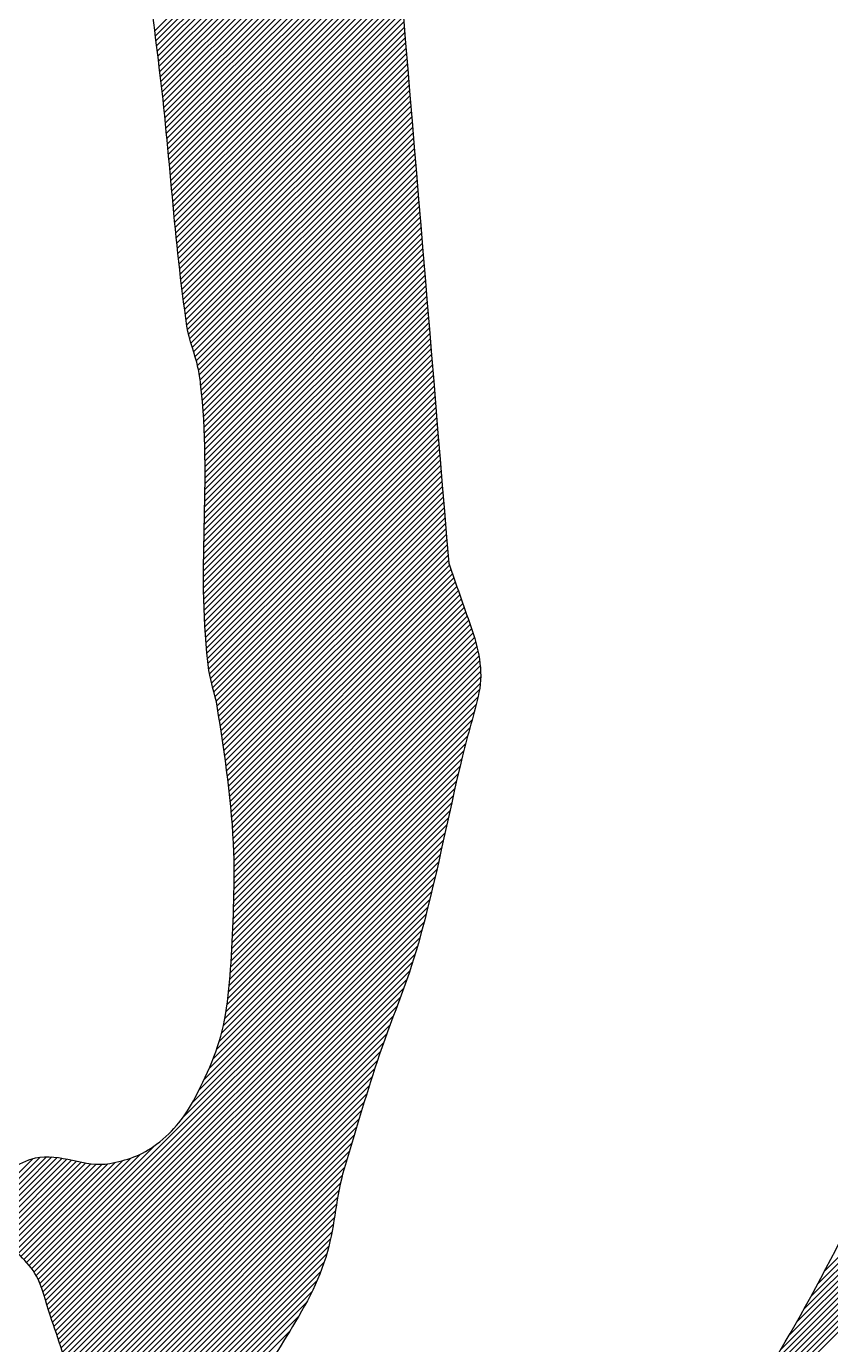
# Model space of a CAD drawing. Header units: inches. Extents: x -1128 to 651, y 96 to 845.
# Drawn here: x -480.858 to -480.55, y 664.936 to 665.441 of the extents above; entities that cross this region are included whole.
import ezdxf

# ---------------------------------------------------------------- set-up
doc = ezdxf.new("R2010")
doc.units = ezdxf.units.IN
doc.header["$MEASUREMENT"] = 0
doc.layers.add('Cables', color=7, linetype='Continuous', lineweight=0)
doc.layers.add('ONDOCS', color=7, linetype='Continuous', lineweight=0)

# ---------------------------------------------------------------- blocks, each defined once
blk = doc.blocks.new('TEG BORDER A2')
at = {"layer": 'ONDOCS', "color": 7, "linetype": 'Continuous', "lineweight": -3, "ltscale": 100}
for p, q in [((581.3323, 54.2723), (581.5126, 54.4526)), ((581.3328, 54.2684), (581.5129, 54.4484)), ((581.3333, 54.2644), (581.5132, 54.4443)), ((581.3338, 54.2604), (581.5136, 54.4402)), ((581.3343, 54.2564), (581.5139, 54.436)), ((581.3348, 54.2525), (581.5143, 54.4319)), ((581.3353, 54.2485), (581.5146, 54.4278)), ((581.3358, 54.2445), (581.515, 54.4237)), ((581.3363, 54.2405), (581.5153, 54.4195)), ((581.3368, 54.2365), (581.5156, 54.4154)), ((581.3372, 54.2325), (581.516, 54.4113)), ((581.3377, 54.2285), (581.5163, 54.4072)), ((581.3381, 54.2245), (581.5167, 54.403)), ((581.3386, 54.2205), (581.517, 54.3989)), ((581.339, 54.2164), (581.5173, 54.3948)), ((581.3394, 54.2124), (581.5177, 54.3906)), ((581.3399, 54.2083), (581.518, 54.3865)), ((581.3403, 54.2043), (581.5184, 54.3824)), ((581.3407, 54.2002), (581.5187, 54.3783)), ((581.3411, 54.1962), (581.5191, 54.3741)), ((581.3415, 54.1921), (581.5194, 54.37)), ((581.3419, 54.188), (581.5197, 54.3659)), ((581.3423, 54.1839), (581.5201, 54.3618)), ((581.3426, 54.1798), (581.5204, 54.3576)), ((581.343, 54.1758), (581.5208, 54.3535)), ((581.3434, 54.1717), (581.5211, 54.3494)), ((581.3438, 54.1676), (581.5214, 54.3452)), ((581.3442, 54.1635), (581.5218, 54.3411)), ((581.3445, 54.1594), (581.5221, 54.337)), ((581.3449, 54.1553), (581.5225, 54.3329)), ((581.3453, 54.1512), (581.5228, 54.3287)), ((581.3457, 54.1471), (581.5232, 54.3246)), ((581.346, 54.143), (581.5235, 54.3205)), ((581.3464, 54.1389), (581.5238, 54.3164)), ((581.3468, 54.1348), (581.5242, 54.3122)), ((581.3472, 54.1308), (581.5245, 54.3081)), ((581.3476, 54.1267), (581.5249, 54.304)), ((581.3479, 54.1226), (581.5252, 54.2998)), ((581.3483, 54.1185), (581.5255, 54.2957)), ((581.3487, 54.1144), (581.5259, 54.2916)), ((581.3491, 54.1104), (581.5262, 54.2875)), ((581.3496, 54.1063), (581.5266, 54.2833)), ((581.35, 54.1023), (581.5269, 54.2792)), ((581.3504, 54.0982), (581.5273, 54.2751)), ((581.3508, 54.0942), (581.5276, 54.271)), ((581.3513, 54.0902), (581.5279, 54.2668)), ((581.3517, 54.0861), (581.5283, 54.2627)), ((581.3522, 54.0821), (581.5286, 54.2586)), ((581.3526, 54.0781), (581.529, 54.2544)), ((581.3531, 54.0741), (581.5293, 54.2503)), ((581.3536, 54.0701), (581.5296, 54.2462)), ((581.3541, 54.0662), (581.53, 54.2421)), ((581.3546, 54.0622), (581.5303, 54.2379)), ((581.3551, 54.0582), (581.5307, 54.2338)), ((581.3556, 54.0543), (581.531, 54.2297)), ((581.3561, 54.0504), (581.5314, 54.2256)), ((581.3567, 54.0464), (581.5317, 54.2214)), ((581.3573, 54.0425), (581.532, 54.2173)), ((581.3579, 54.0387), (581.5324, 54.2132)), ((581.3587, 54.035), (581.5327, 54.209)), ((581.3596, 54.0315), (581.5331, 54.2049)), ((581.3606, 54.028), (581.5334, 54.2008)), ((581.3616, 54.0246), (581.5337, 54.1967)), ((581.3627, 54.0212), (581.5341, 54.1925)), ((581.3638, 54.0177), (581.5344, 54.1884)), ((581.3648, 54.0143), (581.5348, 54.1843)), ((581.3657, 54.0107), (581.5351, 54.1802)), ((581.3665, 54.007), (581.5355, 54.176)), ((581.3671, 54.0033), (581.5358, 54.1719)), ((581.3678, 53.9994), (581.5361, 54.1678)), ((581.3683, 53.9954), (581.5365, 54.1636)), ((581.3687, 53.9914), (581.5368, 54.1595)), ((581.3692, 53.9874), (581.5372, 54.1554)), ((581.3695, 53.9833), (581.5375, 54.1513)), ((581.3699, 53.9792), (581.5378, 54.1471)), ((581.3702, 53.975), (581.5382, 54.143)), ((581.3705, 53.9708), (581.5385, 54.1389)), ((581.3707, 53.9666), (581.5389, 54.1348)), ((581.3709, 53.9624), (581.5392, 54.1306)), ((581.3711, 53.9581), (581.5396, 54.1265)), ((581.3713, 53.9538), (581.5399, 54.1224)), ((581.3714, 53.9494), (581.5402, 54.1182)), ((581.3715, 53.945), (581.5406, 54.1141)), ((581.3716, 53.9406), (581.5409, 54.11)), ((581.3716, 53.9362), (581.5413, 54.1059)), ((581.3716, 53.9318), (581.5416, 54.1017)), ((581.3716, 53.9273), (581.5419, 54.0976)), ((581.3716, 53.9228), (581.5423, 54.0935)), ((581.3716, 53.9183), (581.5426, 54.0894)), ((581.3715, 53.9138), (581.543, 54.0852)), ((581.3715, 53.9093), (581.5433, 54.0811)), ((581.3712, 53.8956), (581.5443, 54.0687)), ((581.3713, 53.9002), (581.544, 54.0728)), ((581.3714, 53.9047), (581.5437, 54.077)), ((581.371, 53.8865), (581.545, 54.0605)), ((581.3711, 53.8911), (581.5447, 54.0646)), ((581.3708, 53.8728), (581.546, 54.0481)), ((581.3709, 53.8819), (581.5454, 54.0563)), ((581.3709, 53.8774), (581.5457, 54.0522)), ((581.3706, 53.8637), (581.5467, 54.0398)), ((581.3707, 53.8683), (581.5464, 54.044)), ((581.3705, 53.8547), (581.5474, 54.0316)), ((581.3705, 53.8502), (581.5478, 54.0274)), ((581.3706, 53.8592), (581.5471, 54.0357)), ((581.3705, 53.8457), (581.5481, 54.0233)), ((581.3705, 53.8412), (581.5484, 54.0192)), ((581.3705, 53.8368), (581.5488, 54.0151)), ((581.3706, 53.8324), (581.5491, 54.0109)), ((581.3706, 53.828), (581.5495, 54.0068)), ((581.3707, 53.8236), (581.5498, 54.0027)), ((581.3709, 53.8193), (581.5501, 53.9986)), ((581.371, 53.815), (581.5505, 53.9944)), ((581.3712, 53.8107), (581.5508, 53.9903)), ((581.3714, 53.8064), (581.5512, 53.9862)), ((581.3717, 53.8022), (581.5515, 53.982)), ((581.372, 53.798), (581.5519, 53.9779)), ((581.3723, 53.7939), (581.5522, 53.9738)), ((581.3727, 53.7898), (581.5525, 53.9697)), ((581.373, 53.7857), (581.5529, 53.9655)), ((581.3735, 53.7817), (581.5532, 53.9614)), ((581.3739, 53.7777), (581.5536, 53.9573)), ((581.3745, 53.7737), (581.5539, 53.9532)), ((581.375, 53.7698), (581.5542, 53.949)), ((581.3758, 53.7661), (581.5546, 53.9449)), ((581.3767, 53.7625), (581.5549, 53.9408)), ((581.3776, 53.759), (581.5553, 53.9366)), ((581.3786, 53.7555), (581.5556, 53.9325)), ((581.3795, 53.7519), (581.556, 53.9284)), ((581.3803, 53.7483), (581.5563, 53.9243)), ((581.3811, 53.7446), (581.5566, 53.9201)), ((581.3817, 53.7407), (581.557, 53.916)), ((581.3823, 53.7369), (581.5573, 53.9119)), ((581.3829, 53.733), (581.5577, 53.9078)), ((581.3835, 53.7291), (581.558, 53.9036)), ((581.3841, 53.7253), (581.5583, 53.8995)), ((581.3847, 53.7214), (581.5587, 53.8954)), ((581.3853, 53.7175), (581.559, 53.8912)), ((581.3858, 53.7136), (581.5594, 53.8871)), ((581.3864, 53.7097), (581.5597, 53.883)), ((581.387, 53.7058), (581.5601, 53.8789)), ((581.3875, 53.7019), (581.5604, 53.8747)), ((581.388, 53.6979), (581.5607, 53.8706)), ((581.3886, 53.694), (581.5611, 53.8665)), ((581.3891, 53.69), (581.5614, 53.8624)), ((581.3895, 53.686), (581.5618, 53.8582)), ((581.39, 53.682), (581.5625, 53.8545)), ((581.3905, 53.678), (581.5637, 53.8512)), ((581.3909, 53.674), (581.5648, 53.8479)), ((581.3913, 53.6699), (581.566, 53.8446)), ((581.3917, 53.6658), (581.5671, 53.8413)), ((581.3921, 53.6617), (581.5683, 53.8379)), ((581.3924, 53.6576), (581.5694, 53.8346)), ((581.8394, 53.2732), (582.402, 53.8357)), ((581.8449, 53.2831), (582.3976, 53.8359)), ((581.8502, 53.2929), (582.3933, 53.836)), ((581.8553, 53.3025), (582.389, 53.8362)), ((581.3928, 53.6535), (581.5706, 53.8313)), ((581.3931, 53.6493), (581.5717, 53.828)), ((581.3933, 53.6451), (581.5729, 53.8247)), ((581.3936, 53.6409), (581.574, 53.8214)), ((581.3938, 53.6366), (581.5752, 53.818)), ((581.394, 53.6323), (581.5764, 53.8147)), ((581.3941, 53.628), (581.5775, 53.8114)), ((581.3942, 53.6236), (581.5787, 53.8081)), ((581.3943, 53.6192), (581.5798, 53.8048)), ((581.3943, 53.6148), (581.5809, 53.8014)), ((581.3942, 53.6013), (581.5839, 53.791)), ((581.3943, 53.6103), (581.582, 53.798)), ((581.3943, 53.6058), (581.583, 53.7945)), ((581.394, 53.5922), (581.5855, 53.7836)), ((581.3941, 53.5968), (581.5847, 53.7873)), ((581.3936, 53.5783), (581.5869, 53.7716)), ((581.3937, 53.583), (581.5866, 53.7758)), ((581.3939, 53.5876), (581.5861, 53.7798)), ((581.3932, 53.569), (581.5867, 53.7625)), ((581.3934, 53.5736), (581.587, 53.7672)), ((581.3927, 53.5596), (581.5849, 53.7517)), ((581.3929, 53.5643), (581.5861, 53.7574)), ((581.3922, 53.5501), (581.5819, 53.7398)), ((581.3925, 53.5549), (581.5834, 53.7458)), ((581.3919, 53.5454), (581.5802, 53.7337)), ((581.3913, 53.5359), (581.5768, 53.7213)), ((581.3917, 53.5407), (581.5785, 53.7275)), ((581.3905, 53.5261), (581.5736, 53.7092)), ((581.391, 53.531), (581.5752, 53.7152)), ((581.3894, 53.516), (581.5708, 53.6974)), ((581.39, 53.5211), (581.5722, 53.7033)), ((581.3887, 53.5109), (581.5694, 53.6916)), ((581.3871, 53.5003), (581.5667, 53.68)), ((581.388, 53.5057), (581.5681, 53.6858)), ((581.3846, 53.4889), (581.5642, 53.6685)), ((581.386, 53.4948), (581.5654, 53.6742)), ((581.3806, 53.476), (581.5616, 53.657)), ((581.3828, 53.4826), (581.5629, 53.6627)), ((581.3779, 53.4688), (581.5603, 53.6513)), ((581.3711, 53.453), (581.5578, 53.6398)), ((581.3748, 53.4612), (581.5591, 53.6455)), ((581.362, 53.435), (581.5553, 53.6283)), ((581.3668, 53.4443), (581.5565, 53.634)), ((581.2381, 53.3022), (581.5526, 53.6167)), ((581.3541, 53.4227), (581.554, 53.6225)), ((581.2398, 53.2994), (581.5513, 53.6109)), ((581.2412, 53.2964), (581.5499, 53.6051)), ((581.2426, 53.2932), (581.5486, 53.5992)), ((581.2438, 53.29), (581.5471, 53.5934)), ((581.2449, 53.2867), (581.5457, 53.5874)), ((581.246, 53.2833), (581.5442, 53.5815)), ((581.2471, 53.2799), (581.5426, 53.5754)), ((581.2481, 53.2764), (581.541, 53.5694)), ((581.2491, 53.273), (581.5394, 53.5633)), ((581.2502, 53.2696), (581.5377, 53.5571)), ((581.2513, 53.2662), (581.5358, 53.5507)), ((581.2524, 53.2629), (581.5337, 53.5442)), ((581.2536, 53.2596), (581.5315, 53.5375)), ((581.2547, 53.2562), (581.5292, 53.5307)), ((581.2558, 53.2529), (581.5267, 53.5237)), ((581.2569, 53.2495), (581.5241, 53.5167)), ((581.258, 53.2462), (581.5215, 53.5096)), ((581.2592, 53.2428), (581.5188, 53.5024)), ((581.8337, 53.263), (582.0726, 53.502)), ((581.2603, 53.2395), (581.5161, 53.4953)), ((581.2615, 53.2362), (581.5135, 53.4882)), ((581.2627, 53.2329), (581.511, 53.4812)), ((581.8277, 53.2526), (582.0645, 53.4893)), ((581.264, 53.2297), (581.5086, 53.4744)), ((581.8216, 53.242), (582.0564, 53.4768)), ((581.2653, 53.2266), (581.5063, 53.4676)), ((581.2666, 53.2235), (581.5041, 53.461)), ((581.8154, 53.2313), (582.0486, 53.4645)), ((581.268, 53.2204), (581.502, 53.4544)), ((581.809, 53.2205), (582.0412, 53.4527)), ((581.2695, 53.2174), (581.4999, 53.4478)), ((581.2711, 53.2145), (581.4979, 53.4413)), ((581.8025, 53.2095), (582.0344, 53.4413)), ((581.2727, 53.2117), (581.4958, 53.4348)), ((581.7958, 53.1983), (582.028, 53.4305)), ((581.2745, 53.2089), (581.4938, 53.4283)), ((581.2765, 53.2065), (581.4919, 53.4219)), ((581.789, 53.1871), (582.022, 53.42)), ((581.2788, 53.2044), (581.4899, 53.4155)), ((581.2814, 53.2025), (581.488, 53.4091)), ((581.782, 53.1756), (582.0159, 53.4095)), ((581.2362, 53.3048), (581.3325, 53.401)), ((581.2842, 53.2008), (581.4861, 53.4027)), ((581.7749, 53.164), (582.0099, 53.399)), ((581.2013, 53.3548), (581.2373, 53.3908)), ((581.2027, 53.3517), (581.2429, 53.3919)), ((581.2042, 53.3487), (581.2477, 53.3922)), ((581.2057, 53.3458), (581.252, 53.3921)), ((581.2073, 53.3429), (581.2561, 53.3917)), ((581.2088, 53.34), (581.26, 53.3911)), ((581.2104, 53.3371), (581.2637, 53.3904)), ((581.212, 53.3342), (581.2674, 53.3896)), ((581.2137, 53.3314), (581.2711, 53.3888)), ((581.23, 53.312), (581.3072, 53.3891)), ((581.2322, 53.3097), (581.3137, 53.3912)), ((581.2342, 53.3073), (581.3213, 53.3943)), ((581.2872, 53.1993), (581.4842, 53.3963)), ((581.2902, 53.1979), (581.4823, 53.39)), ((581.2154, 53.3287), (581.2748, 53.3881)), ((581.2173, 53.3261), (581.2786, 53.3874)), ((581.2193, 53.3236), (581.2825, 53.3868)), ((581.2213, 53.3212), (581.2866, 53.3864)), ((581.2235, 53.3188), (581.2909, 53.3863)), ((581.2256, 53.3166), (581.2958, 53.3867)), ((581.2278, 53.3143), (581.3013, 53.3877)), ((581.2934, 53.1966), (581.4804, 53.3836)), ((581.2966, 53.1953), (581.4787, 53.3775)), ((581.2997, 53.194), (581.4774, 53.3716)), ((581.3028, 53.1926), (581.4762, 53.366)), ((581.3057, 53.191), (581.4752, 53.3605)), ((581.3086, 53.1894), (581.4743, 53.3552)), ((581.3115, 53.1879), (581.4735, 53.3499)), ((581.3145, 53.1864), (581.4726, 53.3445)), ((581.3177, 53.1851), (581.4717, 53.3392)), ((581.3212, 53.1842), (581.4708, 53.3337)), ((581.3257, 53.1842), (581.4697, 53.3282)), ((581.332, 53.186), (581.4683, 53.3224)), ((581.3387, 53.1883), (581.4667, 53.3163)), ((581.3455, 53.1906), (581.4647, 53.3098)), ((581.3523, 53.1929), (581.4622, 53.3028)), ((581.359, 53.1952), (581.459, 53.2952)), ((581.3658, 53.1975), (581.4552, 53.2869)), ((581.3725, 53.1998), (581.4504, 53.2777)), ((581.3794, 53.2021), (581.4447, 53.2675)), ((581.3863, 53.2046), (581.438, 53.2563))]:
    blk.add_line(p, q, dxfattribs=at)
at = {"layer": 'ONDOCS', "color": 7, "linetype": 'Continuous', "lineweight": -3, "ltscale": 100, "extrusion": (0, 0, -1)}
for centre, radius, start, end in [((-579.9319, 54.1274), 6.0368, 341.37984, 224.49645), ((-579.9368, 54.1454), 5.5937, 344.8891, 224.527)]:
    blk.add_arc(centre, radius, start, end, dxfattribs=at)
at = {"layer": 'ONDOCS', "color": 7, "linetype": 'Continuous', "lineweight": -3, "ltscale": 100}
for points in [[(581.5081, 54.5063), (581.5261, 54.2896), (581.544, 54.0729), (581.562, 53.8562)], [(581.3359, 54.2437), (581.3283, 54.3055), (581.3202, 54.3672), (581.3101, 54.4288)], [(581.3575, 54.0414), (581.3476, 54.1085), (581.3442, 54.1764), (581.3359, 54.2437)], [(581.3661, 54.0091), (581.3637, 54.02), (581.3591, 54.0303), (581.3575, 54.0414)], [(581.3682, 53.9962), (581.3677, 54.0005), (581.367, 54.0048), (581.3661, 54.0091)], [(581.3747, 53.7723), (581.3645, 53.8461), (581.3772, 53.9221), (581.3682, 53.9962)], [(581.562, 53.8562), (581.5677, 53.8397), (581.5734, 53.8232), (581.5792, 53.8067)], [(581.5792, 53.8067), (581.5849, 53.7903), (581.5893, 53.7719), (581.5856, 53.7551)], [(581.3811, 53.7443), (581.3796, 53.7538), (581.376, 53.7628), (581.3747, 53.7723)], [(581.5856, 53.7551), (581.582, 53.7385), (581.5767, 53.7221), (581.5727, 53.7055)], [(581.3941, 53.6302), (581.3928, 53.6684), (581.3872, 53.7064), (581.3811, 53.7443)], [(581.5727, 53.7055), (581.561, 53.6569), (581.5518, 53.6075), (581.5383, 53.5592)], [(581.3919, 53.5441), (581.3935, 53.5728), (581.395, 53.6015), (581.3941, 53.6302)], [(581.5383, 53.5592), (581.5295, 53.5277), (581.5162, 53.4977), (581.506, 53.4666)], [(581.3876, 53.5032), (581.3897, 53.5168), (581.3912, 53.5304), (581.3919, 53.5441)], [(581.3639, 53.4386), (581.3748, 53.4597), (581.384, 53.4804), (581.3876, 53.5032)], [(581.8325, 53.2609), (581.8766, 53.3384), (581.9133, 53.4193), (581.9479, 53.5014)], [(581.506, 53.4666), (581.4969, 53.4388), (581.4884, 53.4107), (581.4802, 53.3827)], [(581.3338, 53.402), (581.3475, 53.4126), (581.3564, 53.4241), (581.3639, 53.4386)], [(581.2972, 53.387), (581.3101, 53.3893), (581.3223, 53.3932), (581.3338, 53.402)], [(581.2197, 53.3827), (581.2261, 53.3867), (581.2322, 53.3896), (581.2391, 53.3913)], [(581.2391, 53.3913), (581.2579, 53.3958), (581.2781, 53.3835), (581.2972, 53.387)], [(581.4802, 53.3827), (581.474, 53.3616), (581.4731, 53.3394), (581.4672, 53.3181)], [(581.2412, 53.2966), (581.2356, 53.3092), (581.2229, 53.3173), (581.2154, 53.3288)], [(581.4672, 53.3181), (581.4606, 53.2941), (581.4484, 53.273), (581.435, 53.2514)], [(581.252, 53.2643), (581.2481, 53.275), (581.2459, 53.2861), (581.2412, 53.2966)], [(581.2735, 53.2105), (581.263, 53.2277), (581.2585, 53.2461), (581.252, 53.2643)], [(581.7026, 53.0516), (581.7482, 53.12), (581.7917, 53.1893), (581.8325, 53.2609)], [(581.435, 53.2514), (581.4244, 53.2345), (581.4143, 53.2152), (581.3962, 53.2083)]]:
    blk.add_open_spline(points, degree=3, dxfattribs=at)

msp = doc.modelspace()

# ---------------------------------------------------------------- block references
at = {"layer": 'Cables', "color": 0, "xscale": 0.4897326461023622, "yscale": 0.4897326461023622, "zscale": 0.4897326461023622}
msp.add_blockref('TEG BORDER A2', (-765.50588, 638.86008), dxfattribs=at)

doc.saveas('drawing.dxf')
